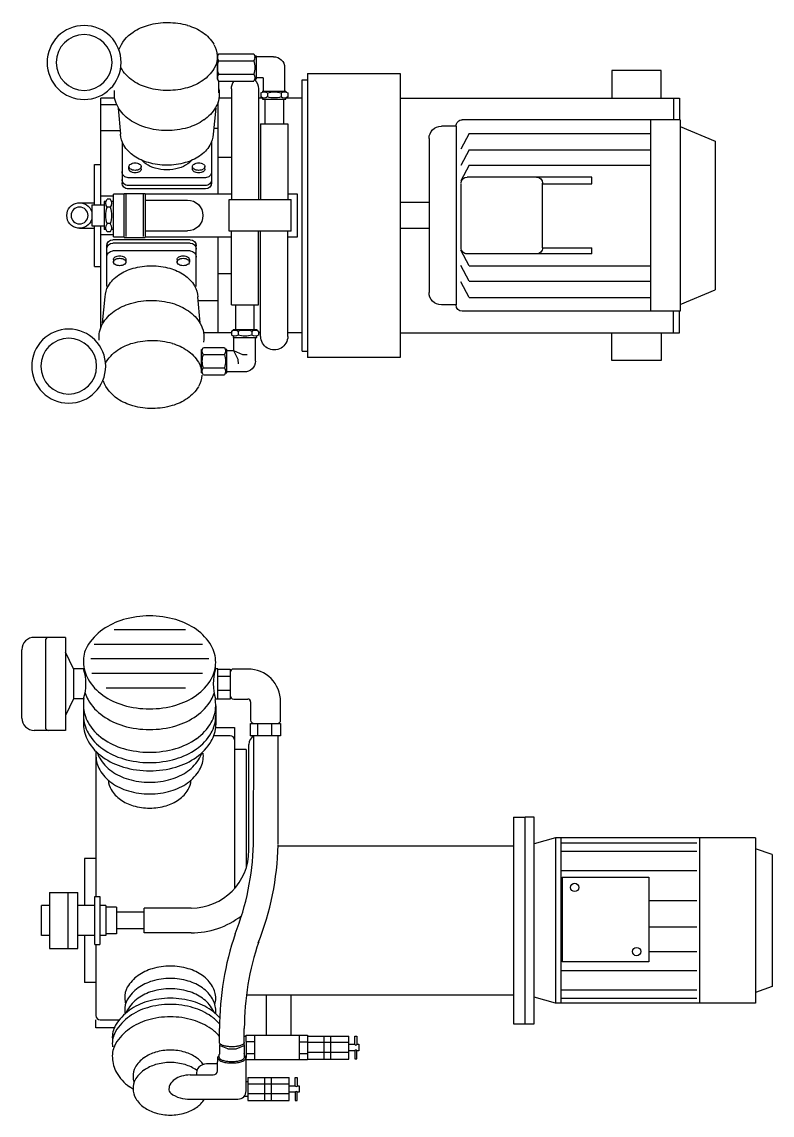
# Model space of a CAD drawing. Header units: millimetres. Extents: x -1838618 to -1600818, y -1770412 to -1553248.
# Drawn here: x -1778234 to -1776872, y -1694006 to -1692021 of the extents above; entities that cross this region are included whole.
import ezdxf

# ---------------------------------------------------------------- set-up
doc = ezdxf.new("R2010")
doc.units = ezdxf.units.MM
doc.header["$LTSCALE"] = 100
doc.layers.add('412equipment', color=6, linetype='Continuous')

# ---------------------------------------------------------------- blocks, each defined once
blk = doc.blocks.new('ENGINEER')
at = {"color": 9}
for p, q in [((-11280.7, 3062.7), (-11279.2, 3062.7)), ((-11280.7, 3062.7), (-11280.7, 3020.2)), ((-11277.6, 3066), (-11214.1, 3066)), ((-11212.6, 3062.7), (-11209.9, 3062.7)), ((-11212.2, 3059.5), (-11212.2, 3060.3)), ((-11209.9, 3062.7), (-11209.9, 3020.2)), ((-11178.3, 3061), (-11209.9, 3061)), ((-11277.6, 3053.7), (-11214.1, 3053.7)), ((-11158.1, 3041.4), (-11158.1, 2998.3)), ((-10564.3, 3036), (-10564.3, 2985.6)), ((-10474.7, 3036), (-10564.3, 3036)), ((-10474.7, 2985.6), (-10474.7, 3036)), ((-11280.7, 3020.2), (-11279.2, 3020.2)), ((-11277.6, 3029.2), (-11214.1, 3029.2)), ((-11277.6, 2995.5), (-11277.6, 3016.9)), ((-11277.6, 3016.9), (-11214.1, 3016.9)), ((-11209.9, 3020.2), (-11212.6, 3020.2)), ((-11197.2, 3022.5), (-11209.9, 3022.5)), ((-11197.2, 3022.5), (-11197.2, 2998.3)), ((-11126.1, 3019.2), (-11116.3, 3019.2)), ((-11116.3, 3030.4), (-10981.9, 3030.4)), ((-11116.3, 3030.4), (-11116.3, 2515.2)), ((-10981.9, 3030.4), (-10948.3, 3030.4)), ((-10948.3, 3030.4), (-10948.3, 2515.2)), ((-11254.6, 3002.4), (-11254.6, 2801.8)), ((-11205.3, 3002.4), (-11205.3, 2801.8)), ((-11198.2, 2998.3), (-11198.2, 2996.8)), ((-11198.2, 2998.3), (-11155.6, 2998.3)), ((-11155.6, 2998.3), (-11155.6, 2996.8)), ((-11491.6, 2791.9), (-11491.6, 2985.6)), ((-11466.4, 2985.6), (-11491.6, 2985.6)), ((-11278.8, 2811.4), (-11278.8, 2978.7)), ((-11254.6, 2985.6), (-11277.2, 2985.6)), ((-11198.2, 2985.6), (-11205.3, 2985.6)), ((-11201.5, 2995.3), (-11201.5, 2988)), ((-11198.2, 2986.4), (-11198.2, 2983.8)), ((-11198.2, 2983.8), (-11155.6, 2983.8)), ((-11194.9, 2986), (-11195.7, 2986)), ((-11193.7, 2983.8), (-11193.7, 2939.1)), ((-11189.2, 2995.3), (-11189.2, 2988)), ((-11164.6, 2995.3), (-11164.6, 2988)), ((-11160.1, 2983.8), (-11160.1, 2939.1)), ((-11155.6, 2983.8), (-11155.6, 2986.4)), ((-11126.1, 2985.6), (-11155.6, 2985.6)), ((-11152.3, 2995.3), (-11152.3, 2988)), ((-10948.3, 2985.6), (-10441.1, 2985.6)), ((-10452.3, 2985.6), (-10452.3, 2946.4)), ((-10441.1, 2985.6), (-10441.1, 2946.4)), ((-11491.6, 2974.4), (-11463, 2974.4)), ((-11460.4, 2967.8), (-11455.8, 2920.6)), ((-11283.2, 2967.8), (-11287.8, 2920.6)), ((-11201.6, 2939.1), (-11201.6, 2801.8)), ((-11201.6, 2939.1), (-11152.3, 2939.1)), ((-11152.3, 2939.1), (-11152.3, 2801.8)), ((-10439.8, 2946.4), (-10835.5, 2946.4)), ((-10493.8, 2946.4), (-10493.8, 2599.2)), ((-10439.8, 2946.4), (-10439.8, 2599.2)), ((-10846.7, 2935), (-10873.5, 2935)), ((-10846.7, 2935), (-10846.7, 2610.4)), ((-10822.9, 2921.8), (-10838, 2893.3)), ((-10822.9, 2921.8), (-10493.8, 2921.8)), ((-10439.8, 2934.5), (-10376.2, 2907.9)), ((-11453, 2906.2), (-11453, 2832.3)), ((-11290.6, 2906.2), (-11290.6, 2832.3)), ((-10895.9, 2912.6), (-10895.9, 2633)), ((-10376.2, 2907.9), (-10376.2, 2637.8)), ((-11278.8, 2878.4), (-11254.6, 2878.4)), ((-10822.9, 2892.1), (-10838, 2863.7)), ((-10822.9, 2892.1), (-10493.8, 2892.1)), ((-11440.7, 2857), (-11440.7, 2861.5)), ((-11440.7, 2857), (-11440.7, 2861.5)), ((-11418.3, 2857), (-11418.3, 2861.5)), ((-11418.3, 2857), (-11418.3, 2861.5)), ((-11325.3, 2857), (-11325.3, 2861.5)), ((-11325.3, 2857), (-11325.3, 2861.5)), ((-11302.9, 2857), (-11302.9, 2861.5)), ((-11302.9, 2857), (-11302.9, 2861.5)), ((-10822.9, 2864.2), (-10838, 2835.8)), ((-10822.9, 2864.2), (-10493.8, 2864.2)), ((-11301.8, 2841.3), (-11441.8, 2841.3)), ((-10600.2, 2842.5), (-10826.6, 2842.5)), ((-10600.2, 2830.1), (-10600.2, 2842.5)), ((-11301.8, 2827.1), (-11441.8, 2827.1)), ((-11301.8, 2821.1), (-11441.8, 2821.1)), ((-10837.8, 2714.4), (-10837.8, 2830.2)), ((-10689.7, 2714.4), (-10689.7, 2831.3)), ((-10689.7, 2830.1), (-10600.2, 2830.1)), ((-11468.8, 2807.8), (-11491.6, 2807.8)), ((-11485.6, 2798), (-11485.6, 2747.6)), ((-11482.3, 2798), (-11485.6, 2798)), ((-11474.4, 2802.6), (-11480.3, 2802.6)), ((-11470, 2798), (-11472.5, 2798)), ((-11468.8, 2798), (-11470, 2798)), ((-11468.8, 2747.6), (-11468.8, 2798)), ((-11449.3, 2813), (-11411.2, 2813)), ((-11449.3, 2732.7), (-11449.3, 2813)), ((-11445.6, 2734.5), (-11445.6, 2813)), ((-11414.8, 2813), (-11414.8, 2734.5)), ((-11411.2, 2813), (-11411.2, 2732.7)), ((-11411.2, 2800.8), (-11334.4, 2800.8)), ((-11258.6, 2744.5), (-11258.6, 2801.8)), ((-11258.6, 2801.8), (-11146, 2801.8)), ((-11146, 2744.5), (-11146, 2801.8)), ((-11134.9, 2734.3), (-11134.9, 2811.4)), ((-11508, 2791.9), (-11508, 2753.8)), ((-11508, 2791.9), (-11485.6, 2791.9)), ((-11474.4, 2787.7), (-11480.3, 2787.7)), ((-10895.9, 2796.4), (-10948.3, 2796.4)), ((-11474.4, 2758), (-11480.3, 2758)), ((-11508, 2753.8), (-11485.6, 2753.8)), ((-11491.6, 2569.7), (-11491.6, 2753.8)), ((-11482.3, 2747.6), (-11485.6, 2747.6)), ((-11474.4, 2743.1), (-11480.3, 2743.1)), ((-11470, 2747.6), (-11472.5, 2747.6)), ((-11470, 2747.6), (-11468.8, 2747.6)), ((-11411.2, 2744.8), (-11334.4, 2744.8)), ((-11146, 2744.5), (-11258.6, 2744.5)), ((-11254.6, 2610.8), (-11254.6, 2744.5)), ((-11205.3, 2610.8), (-11205.3, 2744.5)), ((-11201.6, 2553.5), (-11201.6, 2744.5)), ((-11152.3, 2553.5), (-11152.3, 2744.5)), ((-10895.9, 2749.3), (-10948.3, 2749.3)), ((-11468.8, 2737.9), (-11491.6, 2737.9)), ((-11329.8, 2728.8), (-11469.8, 2728.8)), ((-11329.8, 2722.8), (-11469.8, 2722.8)), ((-11449.3, 2732.7), (-11411.2, 2732.7)), ((-11278.8, 2560), (-11278.8, 2734.3)), ((-11481, 2643.8), (-11481, 2717.6)), ((-11329.8, 2708.6), (-11469.8, 2708.6)), ((-11318.6, 2643.8), (-11318.6, 2717.6)), ((-10822.9, 2681.4), (-10838, 2709.9)), ((-10600.2, 2703.2), (-10826.6, 2703.2)), ((-10689.7, 2714.1), (-10600.2, 2714.1)), ((-10600.2, 2703.2), (-10600.2, 2714.1)), ((-11468.7, 2692.9), (-11468.7, 2688.4)), ((-11446.3, 2692.9), (-11446.3, 2688.4)), ((-11353.3, 2692.9), (-11353.3, 2688.4)), ((-11330.9, 2692.9), (-11330.9, 2688.4)), ((-10822.9, 2653.5), (-10838, 2682)), ((-10822.9, 2681.4), (-10493.8, 2681.4)), ((-11278.8, 2667.3), (-11254.6, 2667.3)), ((-10822.9, 2623.9), (-10838, 2652.4)), ((-10822.9, 2653.5), (-10493.8, 2653.5)), ((-11488.4, 2577.8), (-11483.7, 2625)), ((-11311.1, 2577.8), (-11315.7, 2625)), ((-10822.9, 2623.9), (-10493.8, 2623.9)), ((-10439.8, 2611.2), (-10376.2, 2637.8)), ((-11254.6, 2610.8), (-11205.3, 2610.8)), ((-11246.8, 2566.1), (-11246.8, 2610.8)), ((-11213.2, 2566.1), (-11213.2, 2610.8)), ((-10846.7, 2610.6), (-10873.5, 2610.6)), ((-10439.8, 2599.2), (-10835.5, 2599.2)), ((-10452.3, 2560), (-10452.3, 2599.2)), ((-10441.1, 2560), (-10441.1, 2599.2)), ((-11254.5, 2560), (-11304.7, 2560)), ((-11254.5, 2563), (-11254.5, 2555.8)), ((-11251.2, 2566.1), (-11208.7, 2566.1)), ((-11251.2, 2566.1), (-11251.2, 2564.6)), ((-11242.2, 2563), (-11242.2, 2555.8)), ((-11217.7, 2563), (-11217.7, 2555.8)), ((-11208.7, 2566.1), (-11208.7, 2564.6)), ((-11205.4, 2563), (-11205.4, 2555.8)), ((-11201.6, 2560), (-11205.4, 2560)), ((-11126.1, 2560), (-11152.3, 2560)), ((-10948.3, 2560), (-10441.1, 2560)), ((-10564.3, 2509.6), (-10564.3, 2560)), ((-10474.7, 2560), (-10474.7, 2509.6)), ((-11251.2, 2554.2), (-11251.2, 2551.6)), ((-11251.2, 2551.6), (-11208.7, 2551.6)), ((-11250.2, 2527.4), (-11250.2, 2551.6)), ((-11248, 2553.8), (-11248.8, 2553.8)), ((-11211.1, 2508.5), (-11211.1, 2551.6)), ((-11208.7, 2551.6), (-11208.7, 2554.2)), ((-11308.7, 2529.8), (-11307.2, 2529.8)), ((-11308.7, 2487.2), (-11308.7, 2529.8)), ((-11305.6, 2533), (-11267.2, 2533)), ((-11305.6, 2520.8), (-11267.2, 2520.8)), ((-11263, 2529.8), (-11265.6, 2529.8)), ((-11263, 2487.2), (-11263, 2529.8)), ((-11250.2, 2527.4), (-11263, 2527.4)), ((-11242.1, 2511.3), (-11250.2, 2527.4)), ((-11233.9, 2519.8), (-11250.2, 2527.4)), ((-11126.1, 2526.4), (-11116.3, 2526.4)), ((-11241.9, 2503.5), (-11242.1, 2511.3)), ((-11226, 2519.8), (-11233.9, 2519.8)), ((-10948.3, 2515.2), (-11116.3, 2515.2)), ((-10474.7, 2509.6), (-10564.3, 2509.6)), ((-11308.8, 2487.2), (-11307.2, 2487.2)), ((-11305.6, 2496.2), (-11267.2, 2496.2)), ((-11305.6, 2483.9), (-11267.2, 2483.9)), ((-11265.6, 2487.2), (-11263, 2487.2)), ((-11265.2, 2490.5), (-11265.2, 2489.6)), ((-11231.4, 2488.9), (-11263, 2488.9)), ((-11577.5, 2007.2), (-11612.5, 2007.2)), ((-11556, 2007.2), (-11577.5, 2007.2)), ((-11556, 2007.2), (-11556, 1838.3)), ((-11467.4, 2021.6), (-11338, 2021.6)), ((-11635, 1860.8), (-11635, 1984.7)), ((-11592.3, 2001.2), (-11592.3, 1844.3)), ((-11504, 1995.1), (-11306.9, 1995.1)), ((-11541.1, 1950), (-11556, 1980.3)), ((-11510, 1968.6), (-11295.4, 1968.6)), ((-11521.9, 1950), (-11541.1, 1950)), ((-11541.1, 1950), (-11541.1, 1895.6)), ((-11279.2, 1950), (-11283.3, 1950)), ((-11279.2, 1895.6), (-11279.2, 1950)), ((-11279.2, 1944.4), (-11279.2, 1949.7)), ((-11279.2, 1949.7), (-11256.9, 1949.7)), ((-11256.9, 1949.7), (-11256.9, 1895.3)), ((-11224.8, 1949.7), (-11250.5, 1949.7)), ((-11507.8, 1942.1), (-11306.9, 1942.1)), ((-11279.3, 1936.9), (-11256.9, 1936.9)), ((-11482, 1915.5), (-11338, 1915.5)), ((-11279.3, 1911.3), (-11256.9, 1911.3)), ((-11541.1, 1895.6), (-11556, 1865.3)), ((-11536.9, 1895.6), (-11541.1, 1895.6)), ((-11527, 1895.6), (-11536.9, 1895.6)), ((-11522.9, 1895.6), (-11527, 1895.6)), ((-11523.2, 1888.8), (-11523.2, 1854.2)), ((-11283.3, 1895.6), (-11279.2, 1895.6)), ((-11279.3, 1895.3), (-11279.3, 1898.5)), ((-11256.9, 1895.3), (-11279.3, 1895.3)), ((-11250.5, 1895.3), (-11224.8, 1895.3)), ((-11219.7, 1890.2), (-11219.7, 1857.1)), ((-11165.3, 1857.1), (-11165.3, 1890.2)), ((-11283, 1883), (-11283, 1848.2)), ((-11219.7, 1850.7), (-11165.3, 1850.7)), ((-11219.7, 1828.3), (-11219.7, 1850.7)), ((-11206.9, 1828.3), (-11206.9, 1850.7)), ((-11181.3, 1828.3), (-11181.3, 1850.7)), ((-11165.3, 1850.7), (-11165.3, 1828.3)), ((-11577.5, 1838.3), (-11612.5, 1838.3)), ((-11556, 1838.3), (-11577.5, 1838.3)), ((-11256.8, 1828.6), (-11286.7, 1828.6)), ((-11283.3, 1843.6), (-11249.3, 1843.6)), ((-11249.3, 1843.6), (-11249.3, 1821.1)), ((-11165.3, 1828.3), (-11219.7, 1828.3)), ((-11219.2, 1826.4), (-11219.3, 1826.4)), ((-11214.8, 1631.3), (-11214.1, 1828.3)), ((-11169.8, 1631.3), (-11169.8, 1828.3)), ((-11249.3, 1821.1), (-11249.3, 1551)), ((-11222.8, 1620.8), (-11222.8, 1812.9)), ((-11500.5, 1800.3), (-11500.6, 1536.8)), ((-11227.6, 1803.7), (-11249.3, 1803.7)), ((-11227.6, 1803.7), (-11227.6, 1589.5)), ((-10742.6, 1680.8), (-10742.6, 1305.8)), ((-10742.6, 1680.8), (-10721.6, 1680.8)), ((-10721.6, 1305.8), (-10721.6, 1680.8)), ((-10705.1, 1680.8), (-10721.6, 1680.8)), ((-10705.1, 1305.8), (-10705.1, 1680.8)), ((-10742.6, 1628.3), (-11169.8, 1628.3)), ((-10666.1, 1643.1), (-10705.1, 1632.7)), ((-10666.1, 1643.1), (-10666.1, 1343.4)), ((-10303, 1643.1), (-10666.1, 1643.1)), ((-10656.6, 1643.1), (-10656.6, 1343.4)), ((-10656.6, 1634.3), (-10409.9, 1634.3)), ((-10405, 1643.1), (-10405, 1343.4)), ((-10303, 1643.1), (-10303, 1343.4)), ((-10656.6, 1619.3), (-10409.9, 1619.3)), ((-10273, 1613.1), (-10303, 1623.7)), ((-10273, 1613.1), (-10273, 1373.4)), ((-11521.6, 1605.8), (-11521.6, 1520.3)), ((-10656.6, 1584.3), (-10409.9, 1584.3)), ((-10654.1, 1572), (-10654.1, 1418.3)), ((-10654.1, 1572), (-10496.6, 1572)), ((-10496.6, 1572), (-10496.6, 1418.3)), ((-11584.6, 1544.3), (-11584.6, 1442.3)), ((-11584.6, 1544.3), (-11533.6, 1544.3)), ((-11551.6, 1544.3), (-11551.6, 1442.3)), ((-11533.6, 1442.3), (-11533.6, 1544.3)), ((-11502.4, 1449.8), (-11502.4, 1536.8)), ((-11502.4, 1536.8), (-11493.4, 1536.8)), ((-11493.4, 1536.8), (-11493.4, 1449.8)), ((-10496.6, 1529.9), (-10409.9, 1529.9)), ((-11599.6, 1466.3), (-11599.6, 1520.3)), ((-11584.6, 1520.3), (-11599.6, 1520.3)), ((-11502.4, 1520.3), (-11533.6, 1520.3)), ((-11482.5, 1520.3), (-11493.4, 1520.3)), ((-11482.5, 1520.3), (-11482.5, 1466.3)), ((-11463, 1517.3), (-11482.5, 1517.3)), ((-11463, 1517.3), (-11463, 1469.3)), ((-11413, 1470.8), (-11413, 1515.8)), ((-11463, 1469.3), (-11482.5, 1469.3)), ((-10496.6, 1481.9), (-10409.9, 1481.9)), ((-11584.6, 1466.3), (-11599.6, 1466.3)), ((-11502.4, 1466.3), (-11533.6, 1466.3)), ((-11521.6, 1466.3), (-11521.6, 1380.8)), ((-11502.4, 1449.8), (-11493.4, 1449.8)), ((-11500.6, 1449.8), (-11500.6, 1320.8)), ((-11482.5, 1466.3), (-11493.4, 1466.3)), ((-11584.6, 1442.3), (-11533.6, 1442.3)), ((-10496.6, 1436.9), (-10409.9, 1436.9)), ((-10496.6, 1418.3), (-10654.1, 1418.3)), ((-10656.6, 1402.3), (-10409.9, 1402.3)), ((-10273, 1373.4), (-10303, 1362.8)), ((-11227.5, 1358.3), (-10742.6, 1358.3)), ((-11191.6, 1358.3), (-11191.6, 1285.2)), ((-11146.6, 1358.3), (-11146.6, 1285.2)), ((-10666.1, 1343.4), (-10705.1, 1353.9)), ((-10656.6, 1367.3), (-10409.9, 1367.3)), ((-10656.6, 1352.3), (-10409.9, 1352.3)), ((-10303, 1343.4), (-10666.1, 1343.4)), ((-11500.6, 1298.3), (-11500.6, 1313.3)), ((-11493.1, 1313.3), (-11458, 1313.3)), ((-11467.4, 1298.3), (-11500.6, 1298.3)), ((-11276.3, 1270.8), (-11276.3, 1297.5)), ((-11231.3, 1270.5), (-11231.3, 1297.5)), ((-10742.6, 1305.8), (-10705.1, 1305.8)), ((-11227.6, 1282.8), (-11231.3, 1282.8)), ((-11227.6, 1273.8), (-11227.6, 1285.2)), ((-11227.6, 1285.2), (-11116.6, 1285.2)), ((-11227.6, 1273.8), (-11227.6, 1246.8)), ((-11212.6, 1273.2), (-11227.6, 1273.2)), ((-11212.6, 1285.2), (-11212.6, 1240.2)), ((-11131.6, 1285.2), (-11131.6, 1240.2)), ((-11131.6, 1273.2), (-11116.6, 1273.2)), ((-11116.6, 1285.2), (-11116.6, 1240.2)), ((-11116.6, 1283.7), (-11041.6, 1283.7)), ((-11041.6, 1271.7), (-11116.6, 1271.7)), ((-11086.6, 1283.7), (-11086.6, 1241.7)), ((-11074.6, 1283.7), (-11074.6, 1241.7)), ((-11041.6, 1241.7), (-11041.6, 1283.7)), ((-11030.4, 1268.1), (-11030.4, 1283.5)), ((-11030.4, 1283.5), (-11026.9, 1283.5)), ((-11026.9, 1283.5), (-11026.9, 1268.1)), ((-11276.7, 1244.5), (-11276.7, 1250.2)), ((-11275.3, 1269.7), (-11276.1, 1266.2)), ((-11261.4, 1260.5), (-11276.1, 1266.2)), ((-11276.1, 1266.2), (-11276.1, 1250.7)), ((-11261, 1260.5), (-11246.5, 1260.5)), ((-11246.2, 1260.5), (-11231.5, 1266.2)), ((-11232.2, 1269.6), (-11231.5, 1266.2)), ((-11231.5, 1266.2), (-11231.5, 1250.7)), ((-11231, 1244.5), (-11231, 1250.2)), ((-11227.6, 1252.2), (-11212.6, 1252.2)), ((-11131.6, 1252.2), (-11116.6, 1252.2)), ((-11041.6, 1253.7), (-11116.6, 1253.7)), ((-11041.6, 1268.7), (-11030.4, 1268.7)), ((-11030.4, 1256.7), (-11041.6, 1256.7)), ((-11030.4, 1257.4), (-11030.4, 1242)), ((-11026.9, 1268.7), (-11023.6, 1268.7)), ((-11026.9, 1242), (-11026.9, 1257.4)), ((-11023.6, 1256.7), (-11026.9, 1256.7)), ((-11023.6, 1268.7), (-11023.6, 1256.7)), ((-11280.1, 1233), (-11299.6, 1233)), ((-11280, 1220.5), (-11280, 1236.8)), ((-11227.9, 1184.1), (-11227.9, 1236.8)), ((-11227.6, 1246.8), (-11227.6, 1244.8)), ((-11116.6, 1240.2), (-11227.6, 1240.2)), ((-11116.6, 1241.7), (-11041.6, 1241.7)), ((-11030.4, 1242), (-11026.9, 1242)), ((-11329.4, 1213), (-11287.5, 1213)), ((-11227.2, 1201.1), (-11224.7, 1201.1)), ((-11224.7, 1208.5), (-11149.7, 1208.5)), ((-11224.7, 1208.5), (-11224.7, 1166.5)), ((-11149.7, 1196.5), (-11224.7, 1196.5)), ((-11194.7, 1208.5), (-11194.7, 1166.5)), ((-11182.7, 1208.5), (-11182.7, 1166.5)), ((-11149.7, 1166.5), (-11149.7, 1208.5)), ((-11149.7, 1193.5), (-11138.6, 1193.5)), ((-11138.6, 1208.3), (-11135.1, 1208.3)), ((-11138.6, 1192.9), (-11138.6, 1208.3)), ((-11135.1, 1208.3), (-11135.1, 1192.9)), ((-11135.1, 1193.5), (-11131.7, 1193.5)), ((-11131.7, 1193.5), (-11131.7, 1181.5)), ((-11224.7, 1174), (-11231.8, 1174)), ((-11149.7, 1178.5), (-11224.7, 1178.5)), ((-11138.6, 1181.5), (-11149.7, 1181.5)), ((-11138.6, 1182.2), (-11138.6, 1166.8)), ((-11135.1, 1166.8), (-11135.1, 1182.2)), ((-11131.7, 1181.5), (-11135.1, 1181.5)), ((-11329.4, 1169.1), (-11242.9, 1169.1)), ((-11224.7, 1166.5), (-11149.7, 1166.5)), ((-11138.6, 1166.8), (-11135.1, 1166.8))]:
    blk.add_line(p, q, dxfattribs=at)
at = {"color": 9, "linetype": 'Continuous'}
for p, q in [((-11126.1, 2721.3), (-11126.1, 3019.2)), ((-11491.6, 2927.2), (-11456.4, 2927.2)), ((-11286.7, 2931.4), (-11278.8, 2931.4)), ((-11503.2, 2865.4), (-11491.6, 2865.4)), ((-11503.2, 2791.9), (-11503.2, 2865.4)), ((-11126.1, 2526.4), (-11126.1, 2865.4)), ((-11468.8, 2734.3), (-11468.8, 2811.4)), ((-11449.3, 2811.4), (-11468.8, 2811.4)), ((-11254.6, 2811.4), (-11411.2, 2811.4)), ((-11134.9, 2811.4), (-11152.3, 2811.4)), ((-11530.2, 2796), (-11503.2, 2796)), ((-11530.2, 2749.7), (-11503.2, 2749.7)), ((-11503.2, 2680.2), (-11503.2, 2753.8)), ((-11468.8, 2734.3), (-11449.3, 2734.3)), ((-11411.2, 2734.3), (-11254.6, 2734.3)), ((-11152.3, 2734.3), (-11134.9, 2734.3)), ((-11503.2, 2680.2), (-11491.6, 2680.2)), ((-11314.7, 2618.5), (-11278.8, 2618.5)), ((-11500.6, 1605.8), (-11521.6, 1605.8)), ((-11413, 1508.3), (-11463, 1508.3)), ((-11327.8, 1515.8), (-11413, 1515.8)), ((-11413, 1478.3), (-11463, 1478.3)), ((-11327.8, 1470.8), (-11413, 1470.8)), ((-11500.6, 1380.8), (-11521.6, 1380.8))]:
    blk.add_line(p, q, dxfattribs=at)
at = {"color": 9}
for centre in [(-10631.6, 1553.3), (-10519.1, 1437)]:
    blk.add_circle(centre, 7.5, dxfattribs=at)
for centre, radius, start, end in [((-11403.1, 1876), 170.1, 90, 106.236), ((-11403.1, 1876), 170.1, 73.764, 90), ((-11415.4, 1918.2), 126.2, 106.236, 125.1087), ((-11390.8, 1918.2), 126.2, 54.8913, 73.764), ((-11612.5, 1984.7), 22.5, 90, 180), ((-11586.3, 2001.2), 6, 90, 180), ((-11430.4, 1939.6), 100.1, 125.1087, 149.4944), ((-11372, 1944.9), 93.6, 30.5056, 54.8913), ((-11475.1, 1965.9), 48.1, 149.4944, 184.9535), ((-11343.4, 1961.8), 60.3, 0, 30.5056), ((-11462.8, 1961.8), 60.3, 180, 210.5056), ((-11606.2, 1922.8), 87.6, 341.938, 18.062), ((-11343.4, 1961.8), 60.3, 329.4944, 0), ((-11200, 1922.8), 87.6, 161.938, 198.062), ((-11343.4, 1943), 60.3, 6.1939, 8.943), ((-11250.5, 1943.3), 6.39, 90, 180), ((-11224.8, 1890.2), 59.5, 0, 90), ((-11434.1, 1978.7), 93.6, 210.5056, 234.8913), ((-11372, 1978.7), 93.6, 305.1087, 329.4944), ((-11462.8, 1924.3), 60.3, 197.7835, 210.5056), ((-11343.4, 1924.3), 60.3, 329.4944, 342.2165), ((-11475.1, 1887.2), 48.1, 169.0185, 184.9535), ((-11434.1, 1941.2), 93.6, 210.5056, 234.8913), ((-11415.4, 2005.4), 126.2, 234.8913, 253.764), ((-11390.8, 2005.4), 126.2, 286.236, 305.1087), ((-11372, 1941.2), 93.6, 305.1087, 329.4944), ((-11343.4, 1883), 60.3, 0, 10.7511), ((-11250.5, 1901.7), 6.39, 180, 270), ((-11224.8, 1890.2), 5.11, 0, 90), ((-11475.1, 1868.4), 48.1, 177.7678, 184.9535), ((-11475.1, 1872.2), 48.1, 183.1511, 184.9535), ((-11462.8, 1883), 60.3, 180, 210.5056), ((-11403.1, 2047.5), 170.1, 253.764, 270), ((-11403.1, 2047.5), 170.1, 270, 286.236), ((-11343.4, 1883), 60.3, 329.4944, 0), ((-11343.4, 1864.3), 60.3, 0, 1.7816), ((-11612.5, 1860.8), 22.5, 180, 270), ((-11475.1, 1853.4), 48.1, 179.0923, 184.9535), ((-11462.8, 1864.3), 60.3, 180, 210.5056), ((-11462.7, 1849.3), 60.3, 180, 210.5056), ((-11434.1, 1899.9), 93.6, 210.5056, 234.8913), ((-11415.4, 1967.9), 126.2, 234.8913, 253.764), ((-11403.1, 2010), 170.1, 253.764, 270), ((-11403.1, 2010), 170.1, 270, 286.236), ((-11390.8, 1967.9), 126.2, 286.236, 305.1087), ((-11372, 1899.9), 93.6, 305.1087, 329.4944), ((-11343.4, 1864.3), 60.3, 329.4944, 0), ((-11343.3, 1849.3), 60.3, 329.4944, 358.9254), ((-11213.3, 1857.1), 6.39, 180, 270), ((-11171.7, 1857.1), 6.39, 270, 0), ((-11586.3, 1844.3), 6, 180, 270), ((-11434.1, 1881.2), 93.6, 210.5056, 234.8913), ((-11372, 1881.2), 93.6, 305.1087, 329.4944), ((-11256.8, 1821.1), 7.5, 0, 90), ((-11204.8, 1812.9), 18, 120.9999, 180), ((-11434.1, 1866.2), 93.6, 210.5056, 234.8913), ((-11415.4, 1926.6), 126.2, 234.8913, 253.764), ((-11390.8, 1926.6), 126.2, 286.236, 305.1087), ((-11372, 1866.2), 93.6, 305.1087, 329.4944), ((-11451, 1791.9), 49.5, 180, 210.3612), ((-11451, 1813.1), 49.5, 197.6841, 210.3612), ((-11428, 1826.6), 76.2, 210.3612, 234.7356), ((-11415.4, 1907.9), 126.2, 234.8913, 253.764), ((-11415.3, 1892.9), 126.2, 234.8913, 253.764), ((-11403.1, 1968.8), 170.1, 253.764, 270), ((-11403.1, 1950), 170.1, 253.764, 270), ((-11403.1, 1968.8), 170.1, 270, 286.236), ((-11403.1, 1950), 170.1, 270, 286.236), ((-11390.8, 1907.9), 126.2, 286.236, 305.1087), ((-11390.8, 1892.9), 126.2, 286.236, 305.1087), ((-11378.1, 1826.6), 76.2, 305.2644, 329.6388), ((-11355.1, 1813.1), 49.5, 329.6388, 342.3159), ((-11355.1, 1791.9), 49.5, 329.6388, 0), ((-11355.1, 1791.9), 49.5, 0, 6.1453), ((-11428, 1805.4), 76.2, 210.3612, 234.7356), ((-11403, 1935.1), 170.1, 253.764, 270), ((-11403, 1935.1), 170.1, 270, 286.236), ((-11378.1, 1805.4), 76.2, 305.2644, 329.6388), ((-11440.7, 1750), 37.4, 183.225, 210.6142), ((-11412.9, 1847.9), 102.3, 234.7356, 253.6751), ((-11403, 1881.6), 137.4, 253.6751, 270), ((-11403, 1881.6), 137.4, 270, 286.3249), ((-11393.2, 1847.9), 102.3, 286.3249, 305.2644), ((-11365.4, 1750), 37.4, 329.3858, 356.775), ((-11422.6, 1760.6), 58.4, 210.6142, 235.008), ((-11412.9, 1826.7), 102.3, 234.7356, 253.6751), ((-11403, 1860.4), 137.4, 253.6751, 270), ((-11403, 1860.4), 137.4, 270, 286.3249), ((-11393.2, 1826.7), 102.3, 286.3249, 305.2644), ((-11383.5, 1760.6), 58.4, 304.992, 329.3858), ((-11410.8, 1777.5), 79, 235.008, 253.8305), ((-11395.3, 1777.5), 79, 286.1695, 304.992), ((-11403, 1804.2), 106.8, 253.8305, 270), ((-11403, 1804.2), 106.8, 270, 286.1695), ((-11687.6, 1643.2), 473, 338.4205, 358.5519), ((-11687.6, 1643.2), 518, 338.4205, 358.5519), ((-11327.8, 1620.8), 105, 270, 0), ((-11327.8, 1620.8), 150, 270, 307.6368), ((-10744.5, 1297.5), 531.7, 161.1563, 180.0002), ((-10744.5, 1297.5), 486.7, 161.1563, 180.0002), ((-11365.6, 1294.3), 116.3, 90, 106.3249), ((-11365.6, 1294.3), 116.3, 73.6751, 90), ((-11384.1, 1337.2), 69, 125.2644, 149.6388), ((-11373.9, 1322.8), 86.6, 106.3249, 125.2644), ((-11357.2, 1322.8), 86.6, 54.7356, 73.6751), ((-11344.5, 1340.9), 64.5, 30.3612, 54.7356), ((-11414.7, 1355.2), 33.5, 149.6388, 184.9376), ((-11384.1, 1314.7), 69, 125.2644, 149.6388), ((-11373.9, 1300.3), 86.6, 106.3249, 125.2644), ((-11365.6, 1271.8), 116.3, 90, 106.3249), ((-11365.6, 1253.1), 116.3, 90, 106.3249), ((-11365.6, 1271.8), 116.3, 73.6751, 90), ((-11365.6, 1253.1), 116.3, 73.6751, 90), ((-11357.2, 1300.3), 86.6, 54.7356, 73.6751), ((-11344.5, 1318.4), 64.5, 30.3612, 54.7356), ((-11325, 1352.3), 41.9, 0, 30.3612), ((-11414.7, 1332.7), 33.5, 149.6388, 184.9376), ((-11406.2, 1352.3), 41.9, 180, 194.0051), ((-11384.1, 1295.9), 69, 125.2644, 149.6388), ((-11373.9, 1281.6), 86.6, 106.3249, 125.2644), ((-11365.6, 1204.3), 148, 90, 106.3249), ((-11365.6, 1204.3), 148, 73.6751, 90), ((-11357.2, 1281.6), 86.6, 54.7356, 73.6751), ((-11344.5, 1299.6), 64.5, 30.3612, 54.7356), ((-11325, 1329.8), 41.9, 0, 30.3612), ((-11325, 1352.3), 41.9, 344.4324, 0), ((-11389.1, 1258.8), 87.8, 125.2644, 149.6388), ((-11406.2, 1329.8), 41.9, 180, 185.3031), ((-11414.7, 1313.9), 33.5, 149.6388, 159.3788), ((-11376.2, 1240.5), 110.2, 106.3249, 125.2644), ((-11376.2, 1229.3), 110.2, 106.3249, 125.2644), ((-11365.6, 1193), 148, 90, 106.3249), ((-11365.6, 1193), 148, 73.6751, 90), ((-11355, 1240.5), 110.2, 54.7356, 73.6751), ((-11355, 1229.3), 110.2, 54.7356, 73.6751), ((-11338.7, 1263.5), 82.1, 40.1121, 54.7356), ((-11325, 1311), 41.9, 21.5615, 30.3612), ((-11325, 1329.8), 41.9, 352.2883, 0), ((-11493.1, 1320.8), 7.5, 180, 270), ((-11389.1, 1247.6), 87.8, 125.2644, 149.6388), ((-11376.2, 1206.8), 110.2, 106.3249, 125.2644), ((-11365.6, 1170.5), 148, 90, 106.3249), ((-11365.6, 1170.5), 148, 73.6751, 90), ((-11355, 1206.8), 110.2, 54.7356, 73.6751), ((-11338.7, 1252.3), 82.1, 40.4098, 54.7356), ((-11428.2, 1281.7), 42.6, 149.6388, 184.9376), ((-11428.2, 1270.4), 42.6, 149.6388, 184.9376), ((-11389.1, 1225.1), 87.8, 125.2644, 149.6388), ((-11338.7, 1229.8), 82.1, 40.4737, 54.7356), ((-11417.2, 1278), 53.4, 180, 183.2578), ((-11273.7, 1272), 2.83, 206.4168, 232.1854), ((-11243.5, 1284.9), 19, 287.8208, 307.8146), ((-11233.2, 1271.7), 2.24, 307.8146, 8.582), ((-11428.2, 1247.9), 42.6, 149.6388, 184.9376), ((-11417.2, 1266.8), 53.4, 180, 183.2578), ((-11417.2, 1255.5), 53.4, 180, 183.2578), ((-11372.4, 1186.3), 70.8, 106.3249, 125.2644), ((-11365.6, 1163), 95.1, 90, 106.3249), ((-11365.6, 1163), 95.1, 73.6751, 90), ((-11358.7, 1186.3), 70.8, 54.7356, 73.6751), ((-11273.8, 1250.4), 2.83, 142.1212, 180), ((-11264.3, 1284.1), 18.2, 232.1854, 252.1792), ((-11258, 1303.9), 38.9, 252.1792, 262.4154), ((-11253.8, 1335.5), 70.8, 262.4154, 270), ((-11253.8, 1335.5), 70.8, 270, 277.5846), ((-11249.6, 1303.9), 38.9, 277.5846, 287.8208), ((-11233.9, 1250.4), 2.83, 0, 31.3997), ((-11028.6, 1269.7), 2.38, 203.0866, 336.9134), ((-11028.6, 1255.8), 2.38, 23.0866, 156.9134), ((-11417.2, 1244.3), 53.4, 180, 210.3612), ((-11380.7, 1198), 56.5, 125.2644, 149.6388), ((-11372.4, 1163.8), 70.8, 106.3249, 125.2644), ((-11365.6, 1140.5), 95.1, 90, 106.3249), ((-11365.6, 1140.5), 95.1, 73.6751, 90), ((-11358.7, 1163.8), 70.8, 54.7356, 73.6751), ((-11300.4, 1215), 18, 87.2391, 186.5374), ((-11348.3, 1201), 52.8, 36.2467, 54.7356), ((-11236.6, 1238.9), 43.5, 172.8583, 182.7294), ((-11275.6, 1244.3), 4.06, 131.8995, 180), ((-11275.6, 1244.3), 4.06, 180, 228.1005), ((-11265.4, 1232.9), 19.3, 125.6473, 131.8995), ((-11265.4, 1255.7), 19.3, 228.1005, 249.6126), ((-11273.8, 1244.7), 2.83, 183.8551, 232.1854), ((-11264.4, 1256.8), 18.2, 232.1854, 252.1792), ((-11258.5, 1274.2), 39.1, 249.6126, 261.2485), ((-11258.1, 1276.6), 38.9, 252.1792, 262.4154), ((-11253.9, 1303.8), 69, 261.2485, 270), ((-11253.9, 1308.2), 70.8, 262.4154, 270), ((-11253.9, 1308.2), 70.8, 270, 277.5846), ((-11253.9, 1303.8), 69, 270, 278.7515), ((-11249.7, 1276.6), 38.9, 277.5846, 287.8208), ((-11249.4, 1274.2), 39.1, 278.7515, 290.3874), ((-11243.6, 1257.6), 19, 287.8208, 307.8146), ((-11242.8, 1256.6), 20.3, 290.3874, 311.8995), ((-11233.3, 1244.4), 2.24, 307.8146, 3.6803), ((-11242.5, 1232.9), 19.3, 48.1005, 53.5375), ((-11232.3, 1244.3), 4.06, 0, 48.1005), ((-11231.5, 1243.9), 3.23, 311.8995, 7.6611), ((-11229.1, 1244.8), 1.5, 303.9123, 0), ((-11263.9, 1239.2), 36.1, 356.198, 8.4402), ((-11392.4, 1258.8), 82.1, 210.3612, 234.7356), ((-11405.8, 1212.7), 27.4, 149.6388, 184.9376), ((-11398.8, 1210.4), 34.3, 180, 197.845), ((-11380.7, 1175.5), 56.5, 125.2644, 149.6388), ((-11334, 1171.6), 40.8, 106.3249, 125.2644), ((-11329.4, 1155.8), 57.2, 90, 106.3249), ((-11348.3, 1178.5), 52.8, 54.0527, 54.7356), ((-11287.5, 1220.5), 7.5, 270, 0), ((-11376.2, 1281.8), 110.2, 234.7356, 239.2959), ((-11405.8, 1190.2), 27.4, 149.6388, 184.9376), ((-11356.6, 1189.5), 11.3, 149.6388, 183.0261), ((-11339.6, 1179.5), 31, 125.2644, 149.6388), ((-11136.8, 1194.5), 2.38, 203.0866, 336.9134), ((-11398.8, 1187.9), 34.3, 180, 210.3612), ((-11359.2, 1186.9), 9, 168.2756, 232.9787), ((-11353.7, 1185.8), 14.6, 167.8188, 168.2756), ((-11332.6, 1222.2), 53.1, 232.9787, 273.4262), ((-11242.9, 1184.1), 15, 270, 0), ((-11136.8, 1180.6), 2.38, 23.0866, 156.9134), ((-11382.8, 1197.2), 52.8, 210.3612, 234.7356), ((-11372.4, 1212), 70.8, 234.7356, 253.6751), ((-11358.7, 1212), 70.8, 286.3249, 305.2644), ((-11348.3, 1197.2), 52.8, 305.2644, 327.8402), ((-11365.6, 1235.3), 95.1, 253.6751, 270), ((-11365.6, 1235.3), 95.1, 270, 286.3249)]:
    blk.add_arc(centre, radius, start, end, dxfattribs=at)
at = {"color": 9, "extrusion": (0, 0, -1)}
for centre, major_axis, start_param, end_param in [((-11522, 3050.5), (47.5, 47.5), 3.926991, 10.210176), ((-11380.1, 3026.5), (67.4, 67.4), -1.375727, -1.05348), ((-11370.5, 2991.6), (93, 93), -1.05348, -0.779411), ((-11370.5, 2991.6), (93, 93), -0.779411, -0.505342), ((-11360.5, 3026.3), (-67.4, 67.4), 1.065455, 1.387701), ((-11522, 3050.5), (35.8, 35.8), 3.926991, 10.210176), ((-11394.9, 3048.6), (48.6, 48.6), 4.301628, 4.907459), ((-11345.4, 3048.3), (48.6, 48.6), -0.183095, 0.243451), ((-11322.6, 3061.2), (29.8, 29.8), 0.243451, 0.750334), ((-11322.6, 3060.7), (-29.8, 29.8), 2.449386, 2.898142), ((-11269, 3059.9), (-7.48, 7.48), 4.877754, 6.117821), ((-11222.7, 3059.9), (-7.48, 7.48), 1.736161, 2.976228), ((-11177.7, 3041.4), (13.9, 13.9), -0.817951, 0.785398), ((-11394.9, 3074.2), (48.6, 48.6), 2.946523, 3.430726), ((-11345.4, 3074.5), (-48.6, 48.6), 2.898142, 3.324688), ((-11239.2, 3041.4), (28.5, 28.5), 3.617084, 4.236897), ((-11252.5, 3041.4), (28.5, 28.5), 0.475492, 1.095305), ((-11380.1, 3096.3), (-67.4, 67.4), 4.195073, 4.517319), ((-11360.5, 3096.4), (67.4, 67.4), 1.753892, 2.076138), ((-11268.9, 3023), (-7.55, 7.55), 4.884557, 6.111017), ((-11230, 3002.4), (-17.4, 17.4), 5.497787, 6.125223), ((-11222.9, 3023), (-7.55, 7.55), 1.742964, 2.969425), ((-11230, 3002.4), (17.4, 17.4), -0.006687, 0.785398), ((-11420, 2993.4), (-33.2, 33.2), 4.964191, 5.625183), ((-11370.5, 3131.2), (-93, 93), 3.921004, 4.195073), ((-11370.5, 3131.2), (93, 93), 2.076138, 2.350207), ((-11323.6, 2993.1), (33.2, 33.2), 0.582447, 1.324921), ((-11195.3, 2986.7), (-7.48, 7.48), 0.165365, 1.405432), ((-11176.9, 2956.9), (-28.5, 28.5), 0.475492, 1.095305), ((-11158.5, 2986.5), (-7.55, 7.55), 0.172168, 1.398628), ((-11195.3, 2996.6), (7.48, 7.48), 1.736161, 2.976228), ((-11176.9, 3026.4), (-28.5, 28.5), 3.617084, 4.236897), ((-11158.5, 2996.7), (7.55, 7.55), 1.742964, 2.969425), ((-11396.8, 3007), (-52.3, 52.3), 4.538283, 4.964191), ((-11346.7, 3006.9), (52.3, 52.3), 1.324921, 1.750829), ((-11381.6, 3028.8), (-71, 71), 4.210802, 4.538283), ((-11361.8, 3028.7), (-71, 71), 3.321625, 3.649106), ((-10835.5, 2935.2), (7.92, 7.92), 3.909913, 5.497787), ((-11417, 2920.6), (27.4, 27.4), 3.37504, 3.926991), ((-11371.6, 3063.1), (96.3, 96.3), 2.359158, 2.640006), ((-11371.6, 3063.1), (-96.3, 96.3), 3.649106, 3.929954), ((-11326.6, 2920.6), (27.4, 27.4), 0.785398, 1.337349), ((-10873.5, 2912.6), (-15.8, 15.8), 5.497787, 7.068583), ((-11395.3, 2934), (-45.4, 45.4), 4.519125, 4.945836), ((-11348.2, 2934), (45.4, 45.4), 1.337349, 1.76406), ((-11381.1, 2955.1), (-63.4, 63.4), 4.19872, 4.519125), ((-11362.5, 2955.1), (63.4, 63.4), 1.76406, 2.084465), ((-11436.5, 2861.5), (2.94, 2.94), 3.926991, 4.531215), ((-11436.5, 2861.5), (-2.94, 2.94), 4.893563, 5.497787), ((-11433.2, 2859.2), (5.83, 5.83), 4.531215, 4.957368), ((-11433.2, 2863.8), (-5.83, 5.83), 4.46741, 4.893563), ((-11430.9, 2855.5), (-8.88, 8.88), 0.244979, 0.541805), ((-11429.5, 2849.6), (-13.2, 13.2), 0.541805, 0.785398), ((-11429.5, 2849.6), (13.2, 13.2), -0.785398, -0.541805), ((-11428, 2855.5), (8.88, 8.88), -0.541805, -0.244979), ((-11425.8, 2859.2), (-5.83, 5.83), 1.325818, 1.75197), ((-11425.8, 2863.8), (-5.83, 5.83), 2.960419, 3.386571), ((-11422.4, 2861.5), (-2.94, 2.94), 1.75197, 2.356194), ((-11422.4, 2861.5), (2.94, 2.94), 0.785398, 1.389622), ((-11386.4, 2900.6), (29.3, 29.3), 2.957346, 3.197816), ((-11377.6, 2913.5), (40.3, 40.3), 2.632982, 2.957346), ((-11371.8, 2988.6), (-88, 88), 3.926991, 4.19872), ((-11371.8, 2933.8), (55.2, 55.2), 2.356194, 2.632982), ((-11371.8, 2988.6), (-88, 88), 3.655261, 3.926991), ((-11371.8, 2933.8), (-55.2, 55.2), 3.650203, 3.926991), ((-11366, 2913.5), (-40.3, 40.3), 3.325839, 3.650203), ((-11357.2, 2900.6), (-29.3, 29.3), 3.085369, 3.325839), ((-11321.1, 2861.5), (-2.94, 2.94), 5.497787, 6.102011), ((-11321.1, 2861.5), (2.94, 2.94), 3.322767, 3.926991), ((-11317.8, 2859.2), (-5.83, 5.83), 6.102011, 6.528164), ((-11317.8, 2863.8), (5.83, 5.83), 2.896614, 3.322767), ((-11315.6, 2855.5), (-8.88, 8.88), 0.244979, 0.541805), ((-11314.1, 2849.6), (-13.2, 13.2), 0.541805, 0.785398), ((-11314.1, 2849.6), (13.2, 13.2), -0.785398, -0.541805), ((-11312.7, 2855.5), (8.88, 8.88), -0.541805, -0.244979), ((-11310.4, 2859.2), (-5.83, 5.83), 1.325818, 1.75197), ((-11310.4, 2863.8), (-5.83, 5.83), 2.960419, 3.386571), ((-11307.1, 2861.5), (-2.94, 2.94), 1.75197, 2.356194), ((-11307.1, 2861.5), (2.94, 2.94), 0.785398, 1.389622), ((-11441.8, 2852.5), (7.92, 7.92), 2.356194, 3.926991), ((-11441.8, 2838.3), (7.92, 7.92), 2.356194, 3.926991), ((-11436.5, 2857), (-2.94, 2.94), 4.893563, 5.497787), ((-11433.2, 2859.4), (-5.83, 5.83), 4.46741, 4.893563), ((-11430.9, 2867.5), (8.88, 8.88), 2.599787, 2.896614), ((-11430.9, 2863.1), (8.88, 8.88), 2.599787, 2.896614), ((-11429.5, 2873.4), (13.2, 13.2), 2.356194, 2.599787), ((-11429.5, 2868.9), (13.2, 13.2), 2.356194, 2.599787), ((-11429.5, 2873.4), (-13.2, 13.2), 3.683398, 3.926991), ((-11429.5, 2868.9), (-13.2, 13.2), 3.683398, 3.926991), ((-11428, 2867.5), (-8.88, 8.88), 3.386571, 3.683398), ((-11428, 2863.1), (-8.88, 8.88), 3.386571, 3.683398), ((-11425.8, 2859.4), (-5.83, 5.83), 2.960419, 3.386571), ((-11422.4, 2857), (2.94, 2.94), 0.785398, 1.389622), ((-11321.1, 2857), (2.94, 2.94), 3.322767, 3.926991), ((-11317.8, 2859.4), (5.83, 5.83), 2.896614, 3.322767), ((-11315.6, 2867.5), (8.88, 8.88), 2.599787, 2.896614), ((-11315.6, 2863.1), (8.88, 8.88), 2.599787, 2.896614), ((-11314.1, 2873.4), (13.2, 13.2), 2.356194, 2.599787), ((-11314.1, 2868.9), (13.2, 13.2), 2.356194, 2.599787), ((-11314.1, 2873.4), (13.2, 13.2), 2.112602, 2.356194), ((-11314.1, 2868.9), (13.2, 13.2), 2.112602, 2.356194), ((-11312.7, 2867.5), (-8.88, 8.88), 3.386571, 3.683398), ((-11312.7, 2863.1), (-8.88, 8.88), 3.386571, 3.683398), ((-11310.4, 2859.4), (-5.83, 5.83), 2.960419, 3.386571), ((-11307.1, 2857), (2.94, 2.94), 0.785398, 1.389622), ((-11301.8, 2852.5), (-7.92, 7.92), 2.356194, 3.926991), ((-11301.8, 2838.3), (-7.92, 7.92), 2.356194, 3.926991), ((-10826.6, 2831.3), (7.92, 7.92), 3.926991, 5.497787), ((-10700.9, 2831.3), (7.92, 7.92), -0.785398, 0.785398), ((-11441.8, 2832.3), (7.92, 7.92), 2.356194, 3.926991), ((-11301.8, 2832.3), (7.92, 7.92), 0.785398, 2.356194), ((-11469.4, 2795.1), (-9.35, 9.35), 4.90064, 6.094934), ((-11485.4, 2795.1), (9.35, 9.35), 0.188251, 1.382545), ((-11334.4, 2772.8), (19.8, 19.8), -0.785398, 2.356194), ((-11434.2, 2772.8), (-34.3, 34.3), 5.185933, 5.809641), ((-11520.6, 2772.8), (34.3, 34.3), 0.473544, 1.097253), ((-11469.5, 2750.5), (-9.28, 9.28), 4.895575, 6.099999), ((-11485.3, 2750.5), (9.28, 9.28), 0.183186, 1.387611), ((-11469.8, 2717.6), (-7.92, 7.92), 5.497787, 7.068583), ((-11469.8, 2711.6), (7.92, 7.92), 3.926991, 5.497787), ((-11329.8, 2717.6), (7.92, 7.92), -0.785398, 0.785398), ((-11329.8, 2711.6), (-7.92, 7.92), 0.785398, 2.356194), ((-11469.8, 2697.4), (7.92, 7.92), 3.926991, 5.497787), ((-11458.9, 2686.8), (-8.88, 8.88), 0.244979, 0.541805), ((-11457.5, 2681), (-13.2, 13.2), 0.541805, 0.785398), ((-11457.5, 2681), (-13.2, 13.2), 0.785398, 1.028991), ((-11456, 2686.8), (8.88, 8.88), -0.541805, -0.244979), ((-11343.6, 2686.8), (-8.88, 8.88), 0.244979, 0.541805), ((-11342.1, 2681), (-13.2, 13.2), 0.541805, 0.785398), ((-11342.1, 2681), (13.2, 13.2), -0.785398, -0.541805), ((-11340.7, 2686.8), (8.88, 8.88), -0.541805, -0.244979), ((-11329.8, 2697.4), (-7.92, 7.92), 0.785398, 2.356194), ((-10826.6, 2714.4), (7.92, 7.92), 2.356194, 3.926991), ((-10700.9, 2714.4), (-7.92, 7.92), 2.356194, 3.926991), ((-11464.5, 2692.9), (-2.94, 2.94), 5.497787, 6.102011), ((-11464.5, 2688.4), (-2.94, 2.94), 5.497787, 6.102011), ((-11464.5, 2688.4), (2.94, 2.94), 3.322767, 3.926991), ((-11461.2, 2690.5), (5.83, 5.83), 4.531215, 4.957368), ((-11461.2, 2686.1), (-5.83, 5.83), 6.102011, 6.528164), ((-11461.2, 2690.7), (5.83, 5.83), 2.896614, 3.322767), ((-11458.9, 2682.4), (-8.88, 8.88), 0.244979, 0.541805), ((-11458.9, 2694.4), (-8.88, 8.88), 4.170584, 4.46741), ((-11457.5, 2676.5), (-13.2, 13.2), 0.541805, 0.785398), ((-11457.5, 2700.3), (-13.2, 13.2), 3.926991, 4.170584), ((-11457.5, 2676.5), (-13.2, 13.2), 0.785398, 1.028991), ((-11457.5, 2700.3), (-13.2, 13.2), 3.683398, 3.926991), ((-11456, 2682.4), (8.88, 8.88), -0.541805, -0.244979), ((-11456, 2694.4), (-8.88, 8.88), 3.386571, 3.683398), ((-11453.8, 2690.5), (-5.83, 5.83), 1.325818, 1.75197), ((-11453.8, 2686.1), (-5.83, 5.83), 1.325818, 1.75197), ((-11453.8, 2690.7), (-5.83, 5.83), 2.960419, 3.386571), ((-11450.4, 2692.9), (-2.94, 2.94), 1.75197, 2.356194), ((-11450.4, 2688.4), (-2.94, 2.94), 1.75197, 2.356194), ((-11450.4, 2688.4), (2.94, 2.94), 0.785398, 1.389622), ((-11399.7, 2557.1), (-88, 88), 0.513669, 0.785398), ((-11399.7, 2557.1), (88, 88), -0.785398, -0.513669), ((-11349.1, 2692.9), (2.94, 2.94), 3.926991, 4.531215), ((-11349.1, 2688.4), (2.94, 2.94), 3.926991, 4.531215), ((-11349.1, 2688.4), (-2.94, 2.94), 4.893563, 5.497787), ((-11345.8, 2690.5), (5.83, 5.83), 4.531215, 4.957368), ((-11345.8, 2686.1), (5.83, 5.83), 4.531215, 4.957368), ((-11345.8, 2690.7), (-5.83, 5.83), 4.46741, 4.893563), ((-11343.6, 2682.4), (-8.88, 8.88), 0.244979, 0.541805), ((-11343.6, 2694.4), (8.88, 8.88), 2.599787, 2.896614), ((-11342.1, 2676.5), (-13.2, 13.2), 0.541805, 0.785398), ((-11342.1, 2700.3), (-13.2, 13.2), 3.926991, 4.170584), ((-11342.1, 2676.5), (13.2, 13.2), -0.785398, -0.541805), ((-11342.1, 2700.3), (-13.2, 13.2), 3.683398, 3.926991), ((-11340.7, 2682.4), (8.88, 8.88), -0.541805, -0.244979), ((-11340.7, 2694.4), (8.88, 8.88), 1.815775, 2.112602), ((-11338.4, 2690.5), (5.83, 5.83), -0.244979, 0.181174), ((-11338.4, 2686.1), (-5.83, 5.83), 1.325818, 1.75197), ((-11338.4, 2690.7), (-5.83, 5.83), 2.960419, 3.386571), ((-11335.1, 2692.9), (-2.94, 2.94), 1.75197, 2.356194), ((-11335.1, 2688.4), (-2.94, 2.94), 1.75197, 2.356194), ((-11335.1, 2688.4), (2.94, 2.94), 0.785398, 1.389622), ((-11423.3, 2611.7), (45.4, 45.4), 4.478942, 4.905653), ((-11409.1, 2590.6), (63.4, 63.4), -1.377532, -1.057128), ((-11390.4, 2590.6), (-63.4, 63.4), 1.057128, 1.377532), ((-11376.2, 2611.7), (-45.4, 45.4), 1.377532, 1.804244), ((-11445, 2625), (-27.4, 27.4), 5.497787, 6.049738), ((-11354.5, 2625), (-27.4, 27.4), 1.804244, 2.356194), ((-10873.5, 2633), (15.8, 15.8), 2.356194, 3.926991), ((-11409.6, 2516.9), (71, 71), -1.396691, -1.06921), ((-11399.5, 2482.5), (96.3, 96.3), -1.06921, -0.788362), ((-11399.5, 2482.5), (96.3, 96.3), -0.788362, -0.507514), ((-11389.7, 2517), (71, 71), -0.507514, -0.180032), ((-11374.6, 2538.8), (-52.3, 52.3), 1.390764, 1.816671), ((-10835.5, 2610.4), (-7.92, 7.92), 3.926991, 5.497787), ((-11424.8, 2538.6), (52.3, 52.3), 4.460587, 4.886495), ((-11550, 2499.4), (47.5, 47.5), 3.926991, 10.210176), ((-11448, 2552.3), (33.2, 33.2), 3.799595, 4.460587), ((-11351.5, 2552.6), (-33.2, 33.2), 1.816671, 2.559145), ((-11248.4, 2554.4), (7.48, 7.48), -1.405432, -0.165365), ((-11230, 2524.7), (-28.5, 28.5), 0.475492, 1.095305), ((-11211.5, 2554.3), (7.55, 7.55), -1.398628, -0.172168), ((-11550, 2499.4), (-35.8, 35.8), 5.497787, 11.780972), ((-11408.1, 2449.4), (67.4, 67.4), -1.375727, -1.05348), ((-11398.5, 2414.5), (-93, 93), 0.517316, 0.791385), ((-11398.5, 2414.5), (93, 93), -0.779411, -0.505342), ((-11388.5, 2449.2), (-67.4, 67.4), 1.065455, 1.387701), ((-11248.4, 2564.4), (-7.48, 7.48), 3.306957, 4.547024), ((-11230, 2594.1), (-28.5, 28.5), 3.617084, 4.236897), ((-11211.5, 2564.5), (-7.55, 7.55), 3.313761, 4.540221), ((-11176.9, 2553.5), (-17.4, 17.4), 2.356194, 5.497787), ((-11422.9, 2471.5), (-48.6, 48.6), 5.994052, 6.478255), ((-11373.4, 2471.2), (48.6, 48.6), -0.183095, 0.243451), ((-11296.9, 2526.9), (-7.55, 7.55), 4.884557, 6.111017), ((-11267.2, 2508.5), (28.5, 28.5), 3.617084, 4.236897), ((-11275.9, 2526.9), (-7.55, 7.55), 1.742964, 2.969425), ((-11305.5, 2508.5), (-28.5, 28.5), 2.046288, 2.666101), ((-11350.5, 2484.9), (29.8, 29.8), 0.243451, 0.692206), ((-11230.7, 2508.5), (-13.9, 13.9), 2.356194, 3.959544), ((-11350.5, 2484.4), (-29.8, 29.8), 2.391259, 2.898142), ((-11297, 2490), (7.48, 7.48), 3.306957, 4.547024), ((-11275.8, 2490), (-7.48, 7.48), 1.736161, 2.976228), ((-11422.9, 2497.1), (48.6, 48.6), 2.946523, 3.552354), ((-11373.4, 2497.4), (-48.6, 48.6), 2.898142, 3.324688), ((-11388.5, 2519.3), (67.4, 67.4), 1.753892, 2.076138), ((-11408.1, 2519.2), (-67.4, 67.4), 4.195073, 4.517319), ((-11398.5, 2554.1), (-93, 93), 3.921004, 4.195073), ((-11398.5, 2554.1), (93, 93), 2.076138, 2.350207)]:
    blk.add_ellipse(centre, major_axis=major_axis, ratio=1, start_param=start_param, end_param=end_param, dxfattribs=at)
at = {"color": 9, "linetype": 'Continuous', "extrusion": (0, 0, -1)}
for major_axis, start_param, end_param in [((-16.4, 16.4), 2.647138, 8.348437), ((10.9, 10.9), 3.926991, 10.210176)]:
    blk.add_ellipse((-11530.2, 2772.8), major_axis=major_axis, ratio=1, start_param=start_param, end_param=end_param, dxfattribs=at)
blk = doc.blocks.new('LOW PLATFOR')
at = {"layer": '412equipment', "color": 7}
blk.add_blockref('ENGINEER', (-800, -9600, 590), dxfattribs=at)

msp = doc.modelspace()

# ---------------------------------------------------------------- block references
at = {"layer": '412equipment', "color": 7}
msp.add_blockref('LOW PLATFOR', (-1765798.6, -1685545.7), dxfattribs=at)

doc.saveas('drawing.dxf')
